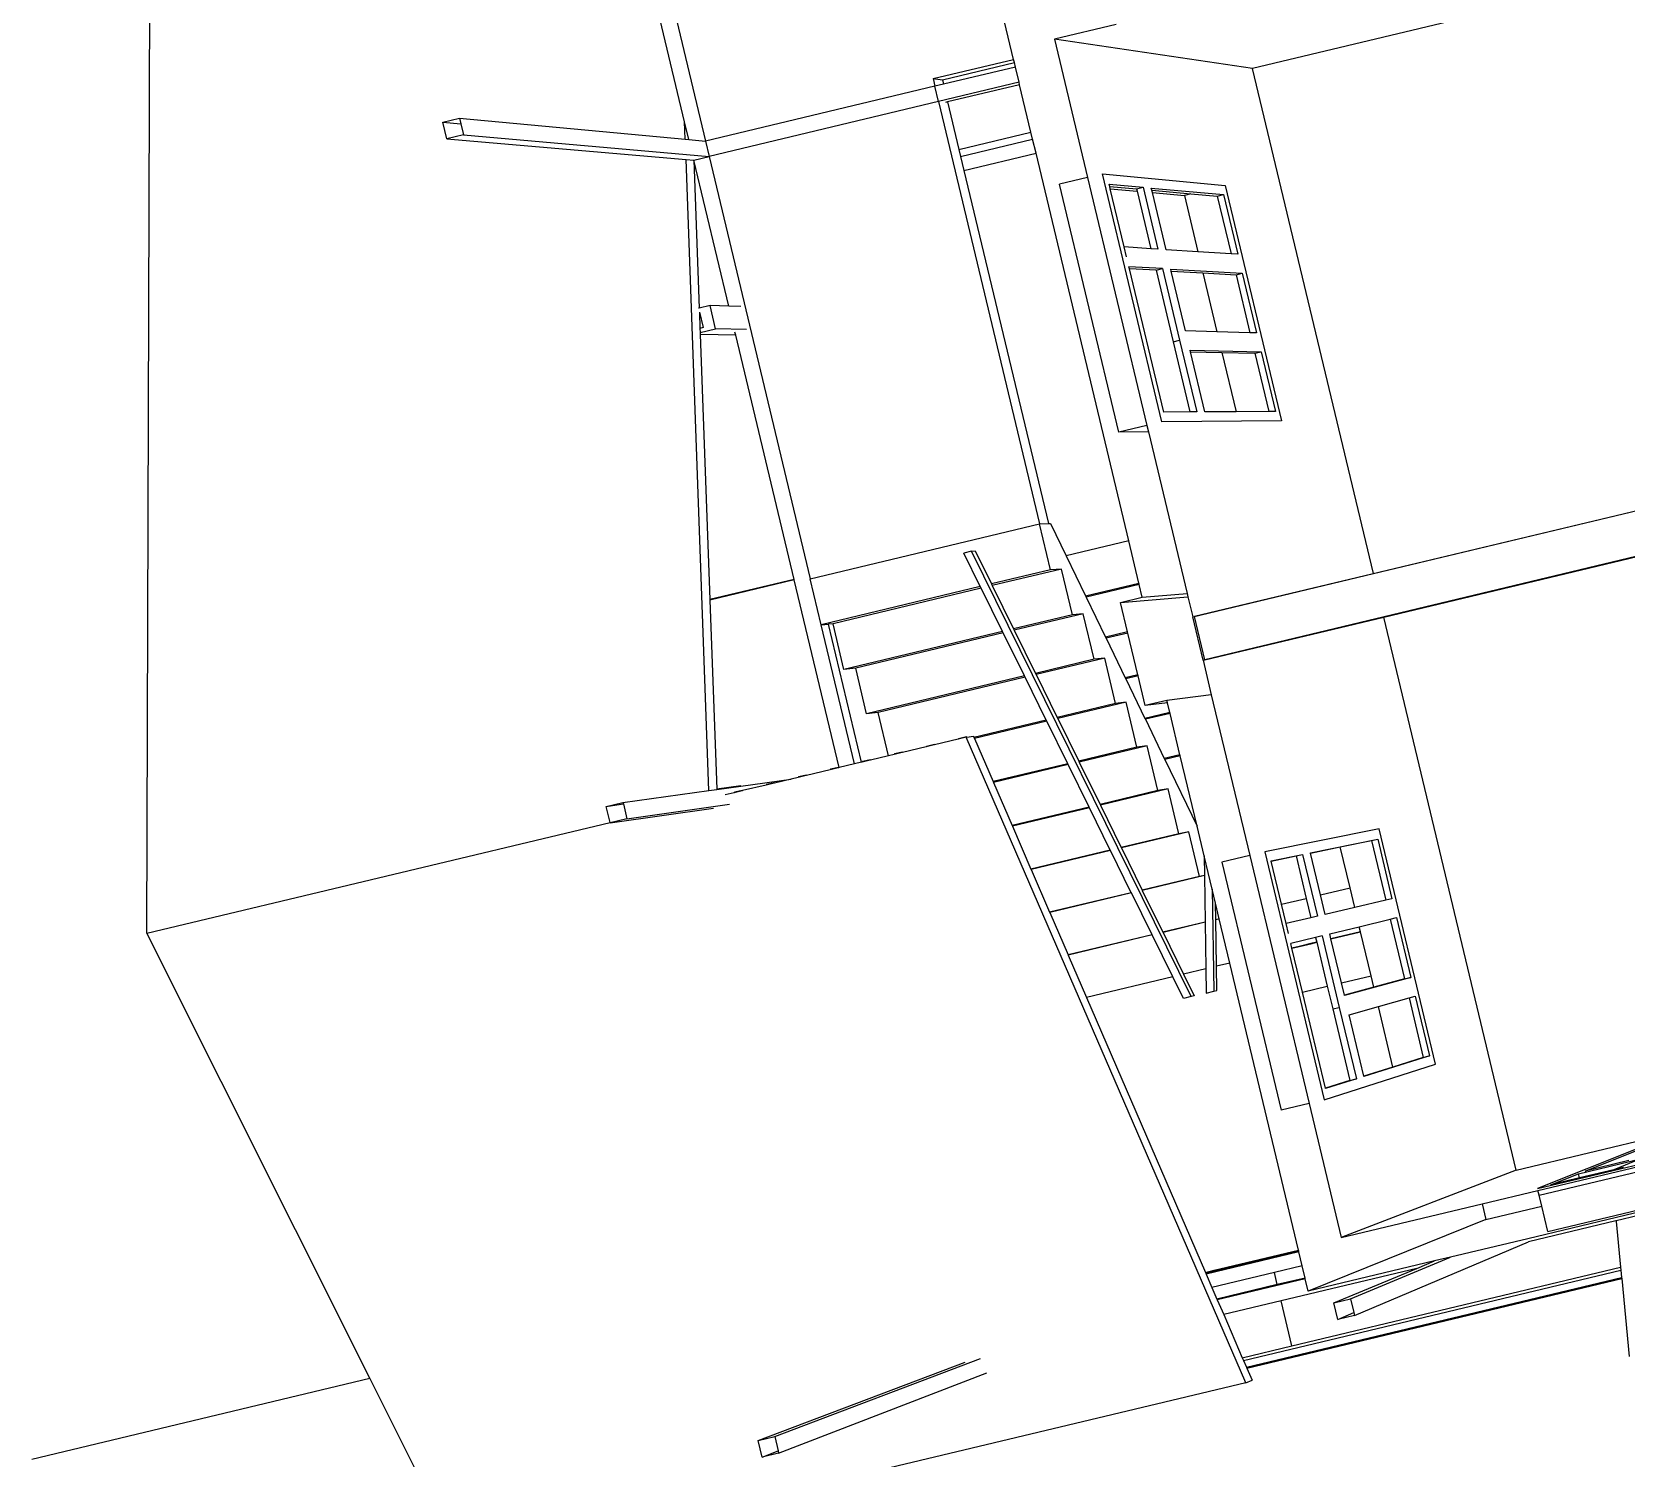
# Model space of a CAD drawing. Extents: x -86023 to 86023, y -39538 to 39538.
# Drawn here: x -76479 to -41425, y -23220 to 8138 of the extents above; entities that cross this region are included whole.
import ezdxf

# ---------------------------------------------------------------- set-up
doc = ezdxf.new("R2010")
doc.units = 0
doc.layers.get('0').update_dxf_attribs({"linetype": 'CONTINUOUS'})
doc.layers.add('SECTIONCUTEDGES', color=7, linetype='CONTINUOUS')

msp = doc.modelspace()

# ---------------------------------------------------------------- linework, layer by layer
for p, q in [((-73949, -11678), (-73874, 11670)), ((-62126, 6159), (-63454, 11710)), ((-62997, 11286), (-61669, 5735)), ((-40072, 9621), (-49638, 7332)), ((-49638, 7332), (-53993, 7975)), ((-56663, 7110), (-54893, 7533)), ((-56460, 7085), (-54876, 7463)), ((-54853, 7365), (-56437, 6986)), ((-56663, 7110), (-56460, 7085)), ((-56663, 7110), (-56623, 6942)), ((-54772, 7029), (-56542, 6605)), ((-56460, 7085), (-56437, 6986)), ((-46982, -3772), (-49638, 7332)), ((-56623, 6942), (-61669, 5735)), ((-56437, 6986), (-56623, 6942)), ((-56542, 6605), (-56623, 6942)), ((-54760, 6976), (-56344, 6597)), ((-56542, 6605), (-61588, 5398)), ((-56542, 6605), (-54321, -2680)), ((-56344, 6597), (-56387, 6587)), ((-56344, 6597), (-56094, 5555)), ((-67445, 6150), (-67050, 6114)), ((-67079, 6238), (-62112, 5776)), ((-62112, 5776), (-62126, 6159)), ((-62033, 5768), (-62126, 6159)), ((-67358, 5784), (-62096, 5332)), ((-66992, 5872), (-61588, 5398)), ((-62112, 5776), (-62033, 5768)), ((-62033, 5768), (-61669, 5735)), ((-61669, 5735), (-61588, 5398)), ((-56094, 5555), (-54511, 5934)), ((-56058, 5401), (-54474, 5780)), ((-62096, 5332), (-61925, 5318)), ((-61594, -8541), (-62096, 5332)), ((-61925, 5318), (-61588, 5398)), ((-61925, 5318), (-61805, 2064)), ((-61157, 2107), (-61925, 5318)), ((-61588, 5398), (-59367, -3887)), ((-56094, 5555), (-56058, 5401)), ((-56058, 5401), (-55984, 5092)), ((-55984, 5092), (-54400, 5471)), ((-55984, 5092), (-54127, -2670)), ((-53266, 4936), (-53882, 4788)), ((-51633, -438), (-52937, 5014)), ((-52937, 5014), (-50242, 4759)), ((-52578, -664), (-53882, 4788)), ((-52790, 4788), (-52047, 4720)), ((-52779, 4739), (-52790, 4788)), ((-52779, 4739), (-52190, 4686)), ((-52767, 4689), (-52779, 4739)), ((-52767, 4689), (-52178, 4637)), ((-52461, 3409), (-52767, 4689)), ((-52190, 4686), (-52047, 4720)), ((-52190, 4686), (-52178, 4637)), ((-52178, 4637), (-51876, 3371)), ((-52047, 4720), (-51722, 3361)), ((-51865, 4704), (-50277, 4560)), ((-51853, 4656), (-51865, 4704)), ((-51853, 4656), (-50995, 4579)), ((-51841, 4607), (-51853, 4656)), ((-51841, 4607), (-51138, 4544)), ((-51540, 3349), (-51841, 4607)), ((-50995, 4579), (-51138, 4544)), ((-50995, 4579), (-50416, 4527)), ((-50416, 4527), (-50277, 4560)), ((-50277, 4560), (-49963, 3247)), ((-50242, 4759), (-49004, -416)), ((-51138, 4544), (-50842, 3304)), ((-50416, 4527), (-50112, 3256)), ((-52408, 3191), (-52461, 3409)), ((-51876, 3371), (-52461, 3409)), ((-51722, 3361), (-51876, 3371)), ((-50842, 3304), (-51540, 3349)), ((-50112, 3256), (-50842, 3304)), ((-49963, 3247), (-50112, 3256)), ((-51619, 2932), (-52356, 2973)), ((-52346, 2930), (-52356, 2973)), ((-51762, 2897), (-52346, 2930)), ((-51593, -220), (-52346, 2930)), ((-51762, 2897), (-51619, 2932)), ((-51762, 2897), (-51386, 1323)), ((-51619, 2932), (-51243, 1357)), ((-51438, 2921), (-49864, 2832)), ((-51428, 2879), (-51438, 2921)), ((-51428, 2879), (-50731, 2840)), ((-51114, 1567), (-51428, 2879)), ((-50731, 2840), (-50421, 1545)), ((-50731, 2840), (-50002, 2799)), ((-50002, 2799), (-49864, 2832)), ((-49864, 2832), (-49550, 1519)), ((-50002, 2799), (-49697, 1523)), ((-61567, 2121), (-61805, 2064)), ((-61445, 1611), (-61567, 2121)), ((-61157, 2107), (-61567, 2121)), ((-60888, 2098), (-61157, 2107)), ((-61805, 2064), (-61822, 2060)), ((-61802, 1975), (-61721, 1635)), ((-61802, 1975), (-61789, 1619)), ((-61721, 1635), (-61789, 1619)), ((-61789, 1619), (-61786, 1530)), ((-61786, 1530), (-61445, 1611)), ((-61786, 1530), (-61784, 1485)), ((-61780, 1485), (-61784, 1484)), ((-61780, 1485), (-61784, 1485)), ((-61784, 1485), (-61784, 1484)), ((-61784, 1484), (-61570, -4343)), ((-61003, 1466), (-61780, 1485)), ((-60767, 1593), (-61445, 1611)), ((-61003, 1466), (-61019, 1533)), ((-59720, -3900), (-61003, 1466)), ((-50421, 1545), (-51114, 1567)), ((-49697, 1523), (-50421, 1545)), ((-49550, 1519), (-49697, 1523)), ((-51386, 1323), (-51243, 1357)), ((-51386, 1323), (-51017, -217)), ((-51243, 1357), (-50866, -217)), ((-51012, 1139), (-49451, 1104)), ((-51003, 1101), (-51012, 1139)), ((-51003, 1101), (-50311, 1087)), ((-50688, -216), (-51003, 1101)), ((-50311, 1087), (-50000, -213)), ((-50311, 1087), (-49589, 1071)), ((-49589, 1071), (-49451, 1104)), ((-49589, 1071), (-49283, -210)), ((-49451, 1104), (-49137, -209)), ((-51017, -217), (-51593, -220)), ((-50866, -217), (-51017, -217)), ((-50000, -213), (-50688, -216)), ((-49283, -210), (-50000, -213)), ((-49137, -209), (-49283, -210)), ((-51962, -517), (-52578, -664)), ((-51928, -656), (-52578, -664)), ((-49004, -416), (-51633, -438)), ((-37415, -1489), (-50919, -4719)), ((-46753, -4728), (-37187, -2439)), ((-59367, -3887), (-54321, -2680)), ((-54321, -2680), (-54127, -2670)), ((-54079, -3689), (-54321, -2680)), ((-54127, -2670), (-54080, -2668)), ((-54080, -2668), (-53734, -3383)), ((-52360, -3055), (-53734, -3383)), ((-55817, -3280), (-55990, -3321)), ((-55626, -4059), (-55990, -3321)), ((-55817, -3280), (-55738, -3275)), ((-50991, -13073), (-55817, -3280)), ((-55738, -3275), (-55380, -4000)), ((-53734, -3383), (-53309, -4261)), ((-54079, -3689), (-55380, -4000)), ((-53840, -3673), (-55362, -4037)), ((-53840, -3673), (-54079, -3689)), ((-53599, -4678), (-53840, -3673)), ((-59720, -3900), (-61570, -4343)), ((-59717, -3913), (-61569, -4356)), ((-59717, -3913), (-59720, -3900)), ((-58730, -8038), (-59717, -3913)), ((-59126, -4896), (-59367, -3887)), ((-55626, -4059), (-59126, -4896)), ((-55608, -4096), (-58863, -4875)), ((-55608, -4096), (-55626, -4059)), ((-55139, -5046), (-55608, -4096)), ((-55380, -4000), (-55362, -4037)), ((-55362, -4037), (-54894, -4987)), ((-53309, -4261), (-52139, -3981)), ((-53300, -4281), (-52134, -4002)), ((-52131, -4014), (-53294, -4293)), ((-61570, -4343), (-61569, -4356)), ((-61569, -4356), (-61416, -8515)), ((-53309, -4261), (-53300, -4281)), ((-53300, -4281), (-53294, -4293)), ((-53294, -4293), (-52871, -5167)), ((-52540, -4405), (-51061, -4281)), ((-52064, -4291), (-51078, -4210)), ((-59126, -4896), (-58963, -4883)), ((-58394, -7957), (-59126, -4896)), ((-58863, -4875), (-58963, -4883)), ((-58237, -7920), (-58963, -4883)), ((-58623, -5879), (-58863, -4875)), ((-53599, -4678), (-54894, -4987)), ((-53362, -4657), (-54879, -5020)), ((-53362, -4657), (-53599, -4678)), ((-53123, -5657), (-53362, -4657)), ((-50955, -4723), (-50919, -4719)), ((-50692, -5666), (-50919, -4719)), ((-50691, -5670), (-46753, -4728)), ((-43844, -16890), (-46753, -4728)), ((-55139, -5046), (-58623, -5879)), ((-55123, -5078), (-58364, -5853)), ((-55123, -5078), (-55139, -5046)), ((-54656, -6024), (-55123, -5078)), ((-54894, -4987), (-54879, -5020)), ((-54879, -5020), (-54413, -5966)), ((-52386, -5051), (-52871, -5167)), ((-52871, -5167), (-52858, -5194)), ((-52379, -5080), (-52858, -5194)), ((-52858, -5194), (-52437, -6065)), ((-58364, -5853), (-58623, -5879)), ((-58125, -6854), (-58364, -5853)), ((-53123, -5657), (-54413, -5966)), ((-52890, -5632), (-54399, -5994)), ((-52890, -5632), (-53123, -5657)), ((-52651, -6628), (-52890, -5632)), ((-50728, -5674), (-50691, -5670)), ((-54656, -6024), (-58125, -6854)), ((-54642, -6052), (-57869, -6824)), ((-54642, -6052), (-54656, -6024)), ((-54177, -6993), (-54642, -6052)), ((-54413, -5966), (-54399, -5994)), ((-54399, -5994), (-53935, -6936)), ((-52159, -5999), (-52437, -6065)), ((-52437, -6065), (-52426, -6089)), ((-52153, -6024), (-52426, -6089)), ((-52426, -6089), (-52006, -6956)), ((-52651, -6628), (-53935, -6936)), ((-52421, -6599), (-53924, -6959)), ((-52421, -6599), (-52651, -6628)), ((-52184, -7591), (-52421, -6599)), ((-51509, -6611), (-51997, -6674)), ((-50546, -6436), (-51522, -6560)), ((-57869, -6824), (-58125, -6854)), ((-57641, -7777), (-57869, -6824)), ((-54177, -6993), (-55764, -7373)), ((-54166, -7017), (-54177, -6993)), ((-53935, -6936), (-53924, -6959)), ((-53924, -6959), (-53462, -7897)), ((-51458, -6825), (-52006, -6956)), ((-52006, -6956), (-51996, -6976)), ((-51453, -6846), (-51996, -6976)), ((-51996, -6976), (-51579, -7840)), ((-55927, -7360), (-56103, -7402)), ((-55927, -7360), (-55935, -7369)), ((-55924, -7368), (-55927, -7360)), ((-55924, -7368), (-55775, -7348)), ((-55775, -7348), (-55764, -7373)), ((-54166, -7017), (-55754, -7397)), ((-53703, -7954), (-54166, -7017)), ((-57342, -7706), (-57518, -7748)), ((-57335, -7697), (-57511, -7739)), ((-57335, -7697), (-57342, -7706)), ((-57333, -7703), (-57342, -7706)), ((-57333, -7703), (-57335, -7697)), ((-56814, -7579), (-57333, -7703)), ((-56638, -7537), (-56814, -7579)), ((-56807, -7571), (-56814, -7579)), ((-56631, -7529), (-56807, -7571)), ((-56631, -7529), (-56638, -7537)), ((-56629, -7535), (-56638, -7537)), ((-56629, -7535), (-56631, -7529)), ((-56110, -7411), (-56629, -7535)), ((-55937, -7369), (-56110, -7411)), ((-56103, -7402), (-56110, -7411)), ((-49788, -21564), (-55937, -7369)), ((-55937, -7369), (-55935, -7369)), ((-55935, -7369), (-55924, -7368)), ((-55764, -7373), (-55754, -7397)), ((-55754, -7397), (-55343, -8347)), ((-52184, -7591), (-53462, -7897)), ((-51956, -7558), (-53453, -7916)), ((-51956, -7558), (-52184, -7591)), ((-51720, -8545), (-51956, -7558)), ((-58751, -8043), (-58927, -8085)), ((-58743, -8034), (-58919, -8076)), ((-58743, -8034), (-58751, -8043)), ((-58740, -8040), (-58751, -8043)), ((-58740, -8040), (-58743, -8034)), ((-58730, -8038), (-58740, -8040)), ((-58394, -7957), (-58730, -8038)), ((-58237, -7920), (-58394, -7957)), ((-58223, -7916), (-58237, -7920)), ((-58047, -7874), (-58223, -7916)), ((-58215, -7907), (-58223, -7916)), ((-58039, -7865), (-58215, -7907)), ((-58039, -7865), (-58047, -7874)), ((-58037, -7872), (-58047, -7874)), ((-58037, -7872), (-58039, -7865)), ((-57641, -7777), (-58037, -7872)), ((-57518, -7748), (-57641, -7777)), ((-57511, -7739), (-57518, -7748)), ((-53703, -7954), (-55343, -8347)), ((-53694, -7973), (-55335, -8366)), ((-53694, -7973), (-53703, -7954)), ((-53233, -8907), (-53694, -7973)), ((-53462, -7897), (-53453, -7916)), ((-53453, -7916), (-52993, -8850)), ((-51235, -7758), (-51579, -7840)), ((-51579, -7840), (-51568, -7862)), ((-51230, -7781), (-51568, -7862)), ((-51568, -7862), (-50860, -9325)), ((-60889, -8443), (-59783, -8289)), ((-60159, -8379), (-60335, -8421)), ((-60327, -8413), (-60335, -8421)), ((-60151, -8371), (-60327, -8413)), ((-60151, -8371), (-60159, -8379)), ((-60148, -8377), (-60159, -8379)), ((-60148, -8377), (-60151, -8371)), ((-59783, -8289), (-60148, -8377)), ((-59631, -8253), (-59783, -8289)), ((-59455, -8211), (-59631, -8253)), ((-59623, -8244), (-59631, -8253)), ((-59447, -8202), (-59623, -8244)), ((-59447, -8202), (-59455, -8211)), ((-59444, -8209), (-59455, -8211)), ((-59444, -8209), (-59447, -8202)), ((-58927, -8085), (-59444, -8209)), ((-58919, -8076), (-58927, -8085)), ((-55343, -8347), (-55335, -8366)), ((-55335, -8366), (-54926, -9312)), ((-63482, -8802), (-61594, -8541)), ((-61594, -8541), (-61416, -8516)), ((-60889, -8442), (-61416, -8515)), ((-61416, -8516), (-60889, -8443)), ((-61416, -8515), (-61416, -8516)), ((-61416, -8515), (-61416, -8516)), ((-61416, -8516), (-61416, -8516)), ((-61039, -8590), (-61234, -8637)), ((-60863, -8548), (-61039, -8590)), ((-61039, -8590), (-61031, -8581)), ((-60855, -8539), (-61031, -8581)), ((-60889, -8442), (-60889, -8443)), ((-60855, -8539), (-60863, -8548)), ((-60852, -8545), (-60863, -8548)), ((-60852, -8545), (-60855, -8539)), ((-60335, -8421), (-60852, -8545)), ((-51720, -8545), (-52993, -8850)), ((-51496, -8508), (-52986, -8864)), ((-51496, -8508), (-51720, -8545)), ((-51261, -9491), (-51496, -8508)), ((-63848, -8890), (-63473, -8838)), ((-63760, -9256), (-61494, -8927)), ((-63394, -9168), (-61141, -8842)), ((-53233, -8907), (-54926, -9312)), ((-53225, -8922), (-54919, -9327)), ((-53225, -8922), (-53233, -8907)), ((-52767, -9851), (-53225, -8922)), ((-52993, -8850), (-52986, -8864)), ((-52986, -8864), (-52528, -9794)), ((-73949, -11678), (-63763, -9242)), ((-54926, -9312), (-54919, -9327)), ((-54919, -9327), (-54512, -10269)), ((-51039, -9450), (-52522, -9805)), ((-51039, -9450), (-51261, -9491)), ((-50805, -10429), (-51039, -9450)), ((-46858, -9386), (-49372, -9889)), ((-45620, -14560), (-46858, -9386)), ((-51261, -9491), (-52528, -9794)), ((-52528, -9794), (-52522, -9805)), ((-52522, -9805), (-52067, -10731)), ((-48368, -9912), (-46888, -9609)), ((-48367, -9917), (-47711, -9782)), ((-47711, -9782), (-47026, -9642)), ((-47496, -10684), (-47711, -9782)), ((-47026, -9642), (-46888, -9609)), ((-47026, -9642), (-46712, -10954)), ((-46888, -9609), (-46574, -10922)), ((-52767, -9851), (-54512, -10269)), ((-52761, -9862), (-54507, -10280)), ((-52761, -9862), (-52767, -9851)), ((-52305, -10788), (-52761, -9862)), ((-50704, -9977), (-50698, -10407)), ((-49701, -9968), (-50317, -10115)), ((-50317, -10115), (-49013, -15568)), ((-49372, -9889), (-48067, -15341)), ((-49232, -10089), (-48538, -9947)), ((-49230, -10094), (-49232, -10089)), ((-49230, -10094), (-48681, -9981)), ((-49003, -11044), (-49230, -10094)), ((-48681, -9981), (-48538, -9947)), ((-48681, -9981), (-48458, -10914)), ((-48538, -9947), (-48213, -11306)), ((-48367, -9917), (-48368, -9912)), ((-48146, -10839), (-48367, -9917)), ((-54512, -10269), (-54507, -10280)), ((-54507, -10280), (-54101, -11217)), ((-50805, -10429), (-52067, -10731)), ((-50698, -10411), (-52063, -10737)), ((-50698, -10407), (-50805, -10429)), ((-50698, -10407), (-50698, -10411)), ((-50698, -10411), (-50683, -11437)), ((-52305, -10788), (-54101, -11217)), ((-52301, -10794), (-54098, -11224)), ((-52301, -10794), (-52305, -10788)), ((-51846, -11716), (-52301, -10794)), ((-52067, -10731), (-52063, -10737)), ((-52063, -10737), (-51610, -11659)), ((-50529, -10711), (-50494, -12955)), ((-48146, -10839), (-47496, -10684)), ((-48044, -11267), (-48146, -10839)), ((-47393, -11114), (-47496, -10684)), ((-50450, -11382), (-50456, -11016)), ((-49003, -11044), (-48458, -10914)), ((-48902, -11468), (-49003, -11044)), ((-48458, -10914), (-48356, -11340)), ((-47393, -11114), (-48044, -11267)), ((-46712, -10954), (-47393, -11114)), ((-46574, -10922), (-46712, -10954)), ((-54101, -11217), (-54098, -11224)), ((-54098, -11224), (-53695, -12158)), ((-50683, -11437), (-51610, -11659)), ((-50683, -11440), (-51608, -11662)), ((-50683, -11437), (-50683, -11440)), ((-50683, -11440), (-50668, -12462)), ((-50373, -11363), (-50450, -11382)), ((-50372, -11366), (-50450, -11385)), ((-50450, -11385), (-50450, -11382)), ((-50434, -12407), (-50450, -11385)), ((-48356, -11340), (-48902, -11468)), ((-48850, -11686), (-48902, -11468)), ((-48213, -11306), (-48356, -11340)), ((-47942, -11695), (-47292, -11536)), ((-47292, -11536), (-46613, -11370)), ((-47265, -11646), (-47292, -11536)), ((-46613, -11370), (-46475, -11337)), ((-46613, -11370), (-46299, -12683)), ((-46475, -11337), (-46160, -12650)), ((-69047, -21464), (-73949, -11678)), ((-51846, -11716), (-53695, -12158)), ((-51845, -11718), (-53693, -12160)), ((-51845, -11718), (-51846, -11716)), ((-51392, -12636), (-51845, -11718)), ((-51610, -11659), (-51608, -11662)), ((-51608, -11662), (-51156, -12579)), ((-48253, -11771), (-48798, -11903)), ((-48773, -12006), (-48798, -11903)), ((-48616, -11969), (-48330, -11900)), ((-48330, -11901), (-48616, -11969)), ((-48616, -11970), (-48330, -11902)), ((-48330, -11900), (-48228, -11876)), ((-48330, -11902), (-48228, -11877)), ((-48228, -11877), (-48330, -11901)), ((-48330, -11901), (-48330, -11900)), ((-48330, -11902), (-48330, -11901)), ((-48110, -11736), (-48253, -11771)), ((-48253, -11771), (-48228, -11876)), ((-48228, -11876), (-48228, -11877)), ((-48228, -11877), (-47997, -12844)), ((-48228, -11877), (-48228, -11877)), ((-48110, -11736), (-47734, -13310)), ((-47916, -11801), (-47942, -11695)), ((-47916, -11801), (-47265, -11646)), ((-47265, -11646), (-47916, -11802)), ((-47916, -11803), (-47265, -11647)), ((-47916, -11802), (-47916, -11801)), ((-47916, -11803), (-47916, -11802)), ((-47685, -12769), (-47916, -11803)), ((-47265, -11647), (-47265, -11646)), ((-47265, -11646), (-47265, -11646)), ((-47034, -12613), (-47265, -11647)), ((-53695, -12158), (-53693, -12160)), ((-53693, -12160), (-53291, -13090)), ((-48773, -12006), (-48616, -11969)), ((-48616, -11969), (-48773, -12007)), ((-48773, -12008), (-48616, -11970)), ((-48773, -12007), (-48773, -12006)), ((-48773, -12008), (-48773, -12007)), ((-48541, -12974), (-48773, -12008)), ((-48616, -11970), (-48616, -11969)), ((-48616, -11969), (-48616, -11969)), ((-50668, -12462), (-51156, -12579)), ((-51156, -12579), (-50922, -13056)), ((-50668, -12462), (-50660, -12994)), ((-50140, -12336), (-50434, -12407)), ((-50426, -12937), (-50434, -12407)), ((-47685, -12769), (-47034, -12613)), ((-46973, -12868), (-47034, -12613)), ((-51392, -12636), (-53291, -13090)), ((-51157, -13113), (-51392, -12636)), ((-50660, -12994), (-50494, -12955)), ((-50494, -12955), (-50426, -12937)), ((-48541, -12974), (-47997, -12844)), ((-47997, -12844), (-47877, -13344)), ((-47619, -13045), (-47685, -12769)), ((-46973, -12868), (-47619, -13045)), ((-46160, -12650), (-47618, -13049)), ((-46299, -12683), (-46973, -12868)), ((-46299, -12683), (-46160, -12650)), ((-53291, -13090), (-50676, -19137)), ((-50991, -13073), (-51157, -13113)), ((-50922, -13056), (-50991, -13073)), ((-48036, -15086), (-48541, -12974)), ((-47877, -13344), (-47734, -13310)), ((-47734, -13310), (-47357, -14884)), ((-47618, -13049), (-47619, -13045)), ((-47515, -13477), (-46871, -13294)), ((-46871, -13294), (-46198, -13103)), ((-46554, -14621), (-46871, -13294)), ((-46198, -13103), (-46061, -13065)), ((-46198, -13103), (-45885, -14411)), ((-46061, -13065), (-45747, -14378)), ((-47877, -13344), (-47500, -14918)), ((-47194, -14822), (-47515, -13477)), ((-48067, -15341), (-45620, -14560)), ((-46554, -14621), (-47194, -14822)), ((-45747, -14378), (-47191, -14832)), ((-45885, -14411), (-46554, -14621)), ((-45885, -14411), (-45747, -14378)), ((-43844, -16890), (-34278, -14602)), ((-47500, -14918), (-48036, -15086)), ((-47357, -14884), (-48034, -15096)), ((-47500, -14918), (-47357, -14884)), ((-47191, -14832), (-47194, -14822)), ((-48396, -15420), (-49013, -15568)), ((-48034, -15096), (-48036, -15086)), ((-32265, -15756), (-41646, -18001)), ((-43373, -17293), (-37921, -15989)), ((-41165, -16412), (-43373, -17293)), ((-43339, -17438), (-37886, -16134)), ((-42323, -16908), (-41028, -16391)), ((-42472, -16968), (-41112, -16642)), ((-41369, -16680), (-42323, -16908)), ((-41112, -16642), (-41699, -16880)), ((-43844, -16890), (-47690, -18372)), ((-43147, -18238), (-37695, -16934)), ((-43078, -17210), (-42472, -16968)), ((-42450, -17060), (-43078, -17210)), ((-42450, -17060), (-42472, -16968)), ((-41699, -16880), (-42450, -17060)), ((-41482, -16828), (-41699, -16880)), ((-43339, -17438), (-43363, -17337)), ((-43281, -17680), (-43339, -17438)), ((-44591, -17631), (-44509, -17974)), ((-44509, -17974), (-43281, -17680)), ((-43147, -18238), (-43281, -17680)), ((-44509, -17974), (-48414, -19551)), ((-41648, -18001), (-43574, -18462)), ((-41648, -18001), (-41644, -18018)), ((-41646, -18001), (-41648, -18001)), ((-41646, -18001), (-41644, -18018)), ((-41644, -18018), (-41547, -19023)), ((-47397, -20082), (-43574, -18462)), ((-48621, -18685), (-50660, -19173)), ((-48625, -18668), (-50643, -19151)), ((-50486, -19091), (-48630, -18648)), ((-47485, -19716), (-45286, -18803)), ((-46028, -19049), (-45635, -18886)), ((-50676, -19137), (-50486, -19091)), ((-50676, -19137), (-50667, -19157)), ((-50643, -19151), (-50667, -19157)), ((-50667, -19157), (-50666, -19160)), ((-50666, -19160), (-50643, -19151)), ((-50666, -19160), (-50660, -19173)), ((-50660, -19173), (-50532, -19469)), ((-50643, -19151), (-50486, -19091)), ((-49159, -19140), (-50532, -19469)), ((-49837, -21075), (-41540, -19090)), ((-49773, -21222), (-41525, -19249)), ((-49764, -21244), (-41523, -19272)), ((-48547, -18994), (-49159, -19140)), ((-49096, -19406), (-49159, -19140)), ((-48484, -19260), (-49096, -19406)), ((-46028, -19049), (-49012, -19763)), ((-48779, -20752), (-41547, -19023)), ((-47851, -19803), (-46028, -19049)), ((-41547, -19023), (-41540, -19090)), ((-41540, -19090), (-41525, -19249)), ((-41525, -19249), (-41523, -19272)), ((-41523, -19272), (-41357, -20987)), ((-50532, -19469), (-50422, -19723)), ((-49096, -19406), (-50422, -19723)), ((-48479, -19280), (-50414, -19742)), ((-50422, -19723), (-50414, -19742)), ((-50414, -19742), (-50274, -20065)), ((-49012, -19763), (-50274, -20065)), ((-48779, -20752), (-49012, -19763)), ((-50274, -20065), (-49864, -21012)), ((-47763, -20169), (-47412, -20021)), ((-49864, -21012), (-48779, -20752)), ((-49864, -21012), (-49837, -21075)), ((-60512, -22832), (-55959, -21114)), ((-60146, -22745), (-55620, -21033)), ((-60059, -23111), (-55478, -21348)), ((-49837, -21075), (-49773, -21222)), ((-49773, -21222), (-49764, -21244)), ((-49764, -21244), (-49651, -21505)), ((-76479, -23242), (-69047, -21464)), ((-66941, -25667), (-69047, -21464)), ((-49788, -21564), (-58257, -23590)), ((-49788, -21564), (-49651, -21505)), ((-60425, -23198), (-60070, -23062))]:
    msp.add_line(p, q)
at = {"layer": 'SECTIONCUTEDGES'}
for p, q in [((-54893, 7533), (-55172, 8699)), ((-52638, 8300), (-53993, 7975)), ((-53993, 7975), (-53266, 4936)), ((-54876, 7463), (-54893, 7533)), ((-54853, 7365), (-54876, 7463)), ((-54772, 7029), (-54853, 7365)), ((-54760, 6976), (-54772, 7029)), ((-54511, 5934), (-54760, 6976)), ((-67445, 6150), (-67079, 6238)), ((-67358, 5784), (-67445, 6150)), ((-67079, 6238), (-67050, 6114)), ((-67050, 6114), (-66992, 5872)), ((-66992, 5872), (-67358, 5784)), ((-54474, 5780), (-54511, 5934)), ((-54400, 5471), (-54474, 5780)), ((-52360, -3055), (-54400, 5471)), ((-53266, 4936), (-51962, -517)), ((-51962, -517), (-51928, -656)), ((-51928, -656), (-51078, -4210)), ((-46982, -3772), (-37416, -1484)), ((-37188, -2435), (-50692, -5666)), ((-52139, -3981), (-52360, -3055)), ((-50955, -4723), (-46982, -3772)), ((-52134, -4002), (-52139, -3981)), ((-52131, -4014), (-52134, -4002)), ((-52064, -4291), (-52131, -4014)), ((-52540, -4405), (-52064, -4291)), ((-52386, -5051), (-52540, -4405)), ((-51078, -4210), (-51061, -4281)), ((-51061, -4281), (-50955, -4723)), ((-50728, -5674), (-50955, -4723)), ((-52379, -5080), (-52386, -5051)), ((-52159, -5999), (-52379, -5080)), ((-50692, -5666), (-50728, -5674)), ((-50728, -5674), (-50546, -6436)), ((-52153, -6024), (-52159, -5999)), ((-51997, -6674), (-52153, -6024)), ((-51522, -6560), (-51997, -6674)), ((-51509, -6611), (-51522, -6560)), ((-51458, -6825), (-51509, -6611)), ((-50546, -6436), (-49701, -9968)), ((-51453, -6846), (-51458, -6825)), ((-51235, -7758), (-51453, -6846)), ((-51230, -7781), (-51235, -7758)), ((-50860, -9325), (-51230, -7781)), ((-63848, -8890), (-63482, -8802)), ((-63763, -9242), (-63848, -8890)), ((-63482, -8802), (-63473, -8838)), ((-63473, -8838), (-63394, -9168)), ((-63760, -9256), (-63763, -9242)), ((-63394, -9168), (-63760, -9256)), ((-50704, -9977), (-50860, -9325)), ((-50529, -10711), (-50704, -9977)), ((-49701, -9968), (-48396, -15420)), ((-50456, -11016), (-50529, -10711)), ((-50373, -11363), (-50456, -11016)), ((-50372, -11366), (-50373, -11363)), ((-50140, -12336), (-50372, -11366)), ((-48630, -18648), (-50140, -12336)), ((-48396, -15420), (-47690, -18372)), ((-32971, -15857), (-43590, -18397)), ((-43363, -17337), (-37910, -16033)), ((-44591, -17631), (-43363, -17337)), ((-47690, -18372), (-44591, -17631)), ((-43590, -18397), (-45286, -18803)), ((-48625, -18668), (-48630, -18648)), ((-48621, -18685), (-48625, -18668)), ((-48547, -18994), (-48621, -18685)), ((-45635, -18886), (-48414, -19551)), ((-45286, -18803), (-45635, -18886)), ((-48484, -19260), (-48547, -18994)), ((-48479, -19280), (-48484, -19260)), ((-48414, -19551), (-48479, -19280)), ((-47851, -19803), (-47485, -19716)), ((-47763, -20169), (-47851, -19803)), ((-47485, -19716), (-47412, -20021)), ((-47397, -20082), (-47763, -20169)), ((-47412, -20021), (-47397, -20082)), ((-60512, -22832), (-60146, -22745)), ((-60146, -22745), (-60070, -23062)), ((-60425, -23198), (-60512, -22832)), ((-60059, -23111), (-60425, -23198)), ((-60070, -23062), (-60059, -23111))]:
    msp.add_line(p, q, dxfattribs=at)

doc.saveas('drawing.dxf')
